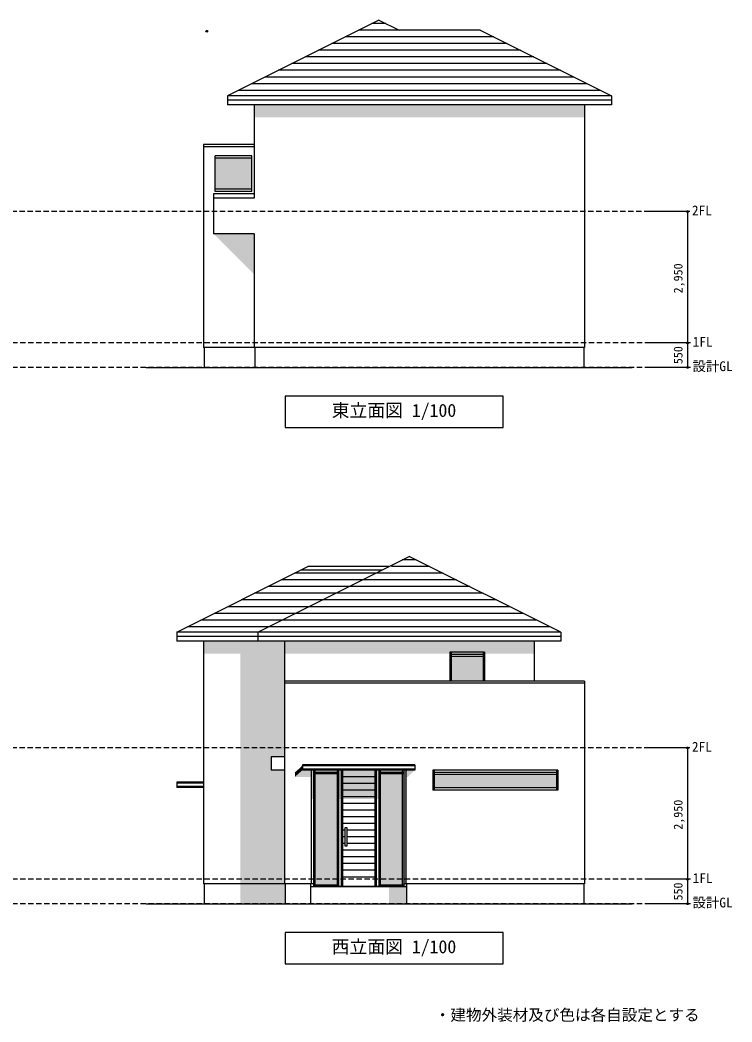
# Model space of a CAD drawing. Units: millimetres, scale not verified. Extents: x -88025 to -46623, y -44026 to 48287.
# Drawn here: x -64820 to -48821, y -44026 to -21520 of the extents above; entities that cross this region are included whole.
import ezdxf
from ezdxf.enums import TextEntityAlignment as Align

# ---------------------------------------------------------------- set-up
doc = ezdxf.new("R2010")
doc.units = ezdxf.units.MM
doc.header["$LTSCALE"] = 100
doc.header["$PDMODE"] = 32
doc.header["$PDSIZE"] = 40
doc.linetypes.add('DASHED1', pattern=[1.8, 1.2, -0.6])
for name, color, linetype in [('0-1', 7, 'Continuous'), ('1-0', 4, 'Continuous'), ('1-1', 254, 'Continuous'), ('1-2', 8, 'Continuous'), ('1-3', 4, 'Continuous')]:
    doc.layers.add(name, color=color, linetype=linetype)
doc.styles.add('ＭＳ ゴシック', font='')
doc.styles.get('ＭＳ ゴシック').set_extended_font_data('MS Gothic')

msp = doc.modelspace()

# ---------------------------------------------------------------- linework, layer by layer
at = {"layer": '0-1', "color": 3}
msp.add_point((-60623.6, -21772.4), dxfattribs=at)
at = {"layer": '1-0', "color": 7}
for p, q in [((-56596.6, -21600.1), (-56915.5, -21600.1)), ((-56756.1, -21520.4), (-56301.5, -21747.6)), ((-54481.1, -21747.6), (-56301.5, -21747.6)), ((-51531.1, -23222.6), (-60161.1, -23222.6)), ((-51531.1, -23322.6), (-60161.1, -23322.6)), ((-51531.1, -23422.6), (-60161.1, -23422.6)), ((-52131.1, -23422.6), (-52131.1, -28872.6)), ((-59561.1, -24319.8), (-60698.6, -24319.8)), ((-60698.6, -24319.8), (-60698.6, -28872.6)), ((-59561.1, -24369.8), (-60698.6, -24369.8)), ((-59561.1, -26322.6), (-60471.1, -26322.6)), ((-59561.1, -26322.6), (-59561.1, -28872.6)), ((-52131.1, -28872.6), (-60698.6, -28872.6)), ((-60683.6, -28872.6), (-60683.6, -29322.6)), ((-59546.1, -28872.6), (-59546.1, -29322.6)), ((-52146.1, -28872.6), (-52146.1, -29322.6)), ((-59478.6, -35270.2), (-56074.1, -33568)), ((-55914.6, -33647.7), (-56233.6, -33647.7)), ((-52668.6, -35270.2), (-56074.1, -33568)), ((-61298.6, -35270.2), (-58348.6, -33795.2)), ((-56688.6, -33875.2), (-58508.6, -33875.2)), ((-56528.6, -33795.2), (-58348.6, -33795.2)), ((-59478.6, -35270.2), (-61298.6, -35270.2)), ((-61298.6, -35270.2), (-61298.6, -35470.2)), ((-52668.6, -35270.2), (-59478.6, -35270.2)), ((-59478.6, -35270.2), (-59478.6, -35470.2)), ((-52668.6, -35270.2), (-52668.6, -35470.2)), ((-59478.6, -35370.2), (-61298.6, -35370.2)), ((-52668.6, -35470.2), (-61298.6, -35470.2)), ((-60698.6, -35470.2), (-60698.6, -40920.2)), ((-52668.6, -35370.2), (-59478.6, -35370.2)), ((-58878.6, -35470.2), (-58878.6, -36367.4)), ((-53268.6, -35470.2), (-53268.6, -36367.4)), ((-55163.6, -35720.2), (-55163.6, -36367.4)), ((-54378.6, -35720.2), (-55163.6, -35720.2)), ((-54378.6, -35720.2), (-54378.6, -36367.4)), ((-52131.1, -36367.4), (-58878.6, -36367.4)), ((-58878.6, -36367.4), (-58878.6, -40920.2)), ((-52131.1, -36417.4), (-58878.6, -36417.4)), ((-58473.6, -38250.2), (-58473.6, -38370.2)), ((-55948.6, -38250.2), (-58473.6, -38250.2)), ((-55948.6, -38250.2), (-55948.6, -38370.2)), ((-55948.6, -38270.2), (-58473.6, -38270.2)), ((-55948.6, -38350.2), (-58473.6, -38350.2)), ((-55948.6, -38370.2), (-58473.6, -38370.2)), ((-58273.6, -38370.2), (-58273.6, -40920.2)), ((-58223.6, -38370.2), (-58223.6, -40985.2)), ((-56198.6, -38370.2), (-56198.6, -40985.2)), ((-56148.6, -38370.2), (-56148.6, -40920.2)), ((-55543.6, -38370.2), (-55543.6, -38820.2)), ((-52736.1, -38370.2), (-55543.6, -38370.2)), ((-52736.1, -38370.2), (-52736.1, -38820.2)), ((-52736.1, -38820.2), (-55543.6, -38820.2)), ((-58878.6, -40920.2), (-60698.6, -40920.2)), ((-60683.6, -40920.2), (-60683.6, -41370.2)), ((-58273.6, -40920.2), (-58878.6, -40920.2)), ((-58863.6, -40920.2), (-58863.6, -41370.2)), ((-58288.6, -40920.2), (-58288.6, -41370.2)), ((-58223.6, -40920.2), (-58273.6, -40920.2)), ((-56133.6, -40920.2), (-56133.6, -41370.2)), ((-52146.1, -40920.2), (-52146.1, -41370.2)), ((-56133.6, -40990.2), (-58288.6, -40990.2)), ((-56198.6, -40985.2), (-58223.6, -40985.2))]:
    msp.add_line(p, q, dxfattribs=at)
at = {"layer": '1-0'}
for p, q in [((-56296.5, -21750.1), (-57215.5, -21750.1)), ((-53875.9, -22050.1), (-57815.5, -22050.1)), ((-54176, -21900.1), (-57515.5, -21900.1)), ((-53575.8, -22200.1), (-58115.5, -22200.1)), ((-52975.6, -22500.1), (-58715.5, -22500.1)), ((-53275.7, -22350.1), (-58415.5, -22350.1)), ((-52675.5, -22650.1), (-59015.5, -22650.1)), ((-52075.3, -22950.1), (-59615.5, -22950.1)), ((-52375.4, -22800.1), (-59315.5, -22800.1)), ((-51775.2, -23100.1), (-59915.5, -23100.1)), ((-59610.8, -24572.6), (-60432.5, -24572.6)), ((-60432.5, -25372.6), (-60432.5, -24572.6)), ((-59610.8, -24622.6), (-60432.5, -24622.6)), ((-59610.8, -25372.6), (-59610.8, -24572.6)), ((-59610.8, -25322.6), (-60432.5, -25322.6)), ((-59610.8, -25372.6), (-60432.5, -25372.6)), ((-49823, -25822.6), (-50740.3, -25822.6)), ((-49823, -25822.6), (-49823, -28772.6)), ((-49823, -28772.6), (-50740.3, -28772.6)), ((-49823, -28772.6), (-49823, -29322.6)), ((-49823, -29322.6), (-50740.3, -29322.6)), ((-55314.4, -33947.7), (-58653.6, -33947.7)), ((-55614.5, -33797.7), (-56474.7, -33797.7)), ((-55014.3, -34097.7), (-58953.6, -34097.7)), ((-54414.1, -34397.7), (-59553.6, -34397.7)), ((-54714.2, -34247.7), (-59253.6, -34247.7)), ((-54114, -34547.7), (-59853.6, -34547.7)), ((-53513.9, -34847.7), (-60453.6, -34847.7)), ((-53814, -34697.7), (-60153.6, -34697.7)), ((-53213.8, -34997.7), (-60753.6, -34997.7)), ((-52913.7, -35147.7), (-61053.6, -35147.7)), ((-54378.6, -35770.2), (-55163.6, -35770.2)), ((-55133.6, -35720.2), (-55133.6, -36367.4)), ((-54408.6, -35720.2), (-54408.6, -36367.4)), ((-54378.6, -35820.2), (-55163.6, -35820.2)), ((-49823, -37870.2), (-50740.3, -37870.2)), ((-49823, -37870.2), (-49823, -40820.2)), ((-57663.6, -38420.2), (-58223.6, -38420.2)), ((-57663.6, -38450.2), (-58223.6, -38450.2)), ((-58193.6, -38370.2), (-58193.6, -40985.2)), ((-57693.6, -38370.2), (-57693.6, -40985.2)), ((-57663.6, -38370.2), (-57663.6, -40985.2)), ((-57603.6, -38370.2), (-57603.6, -40985.2)), ((-57573.6, -38370.2), (-57573.6, -40985.2)), ((-56848.6, -38370.2), (-56848.6, -40985.2)), ((-56818.6, -38370.2), (-56818.6, -40985.2)), ((-56758.6, -38370.2), (-56758.6, -40985.2)), ((-56198.6, -38420.2), (-56758.6, -38420.2)), ((-56198.6, -38450.2), (-56758.6, -38450.2)), ((-56728.6, -38370.2), (-56728.6, -40985.2)), ((-56228.6, -38370.2), (-56228.6, -40985.2)), ((-52736.1, -38420.2), (-55543.6, -38420.2)), ((-52736.1, -38470.2), (-55543.6, -38470.2)), ((-55513.6, -38370.2), (-55513.6, -38820.2)), ((-52766.1, -38370.2), (-52766.1, -38820.2)), ((-56848.6, -38520.2), (-57573.6, -38520.2)), ((-56848.6, -38670.2), (-57573.6, -38670.2)), ((-56848.6, -38820.2), (-57573.6, -38820.2)), ((-52736.1, -38770.2), (-55543.6, -38770.2)), ((-56848.6, -38970.2), (-57573.6, -38970.2)), ((-56848.6, -39120.2), (-57573.6, -39120.2)), ((-56848.6, -39270.2), (-57573.6, -39270.2)), ((-56848.6, -39420.2), (-57573.6, -39420.2)), ((-56848.6, -39570.2), (-57573.6, -39570.2)), ((-57521.3, -39720.2), (-57573.6, -39720.2)), ((-56848.6, -39720.2), (-57471.3, -39720.2)), ((-57521.3, -39870.2), (-57573.6, -39870.2)), ((-57521.3, -40020.2), (-57573.6, -40020.2)), ((-56848.6, -39870.2), (-57471.3, -39870.2)), ((-56848.6, -40020.2), (-57471.3, -40020.2)), ((-56848.6, -40170.2), (-57573.6, -40170.2)), ((-56848.6, -40320.2), (-57573.6, -40320.2)), ((-56848.6, -40470.2), (-57573.6, -40470.2)), ((-56848.6, -40620.2), (-57573.6, -40620.2)), ((-57663.6, -40955.2), (-58223.6, -40955.2)), ((-56848.6, -40770.2), (-57573.6, -40770.2)), ((-56198.6, -40955.2), (-56758.6, -40955.2)), ((-49823, -40820.2), (-50740.3, -40820.2)), ((-49823, -40820.2), (-49823, -41370.2)), ((-49823, -41370.2), (-50740.3, -41370.2))]:
    msp.add_line(p, q, dxfattribs=at)
at = {"layer": '1-0', "linetype": 'DASHED1'}
for p, q in [((-49770.8, -25822.6), (-85158, -25822.6)), ((-49755.5, -28772.6), (-85158, -28772.6)), ((-49755.5, -29322.6), (-85158, -29322.6)), ((-49770.8, -37870.2), (-85158, -37870.2)), ((-49755.5, -40820.2), (-85158, -40820.2)), ((-49755.5, -41370.2), (-85158, -41370.2))]:
    msp.add_line(p, q, dxfattribs=at)
at = {"layer": '1-0', "color": 2}
for p, q in [((-61986.4, -29322.6), (-51066.5, -29322.6)), ((-61986.4, -41370.2), (-51066.5, -41370.2))]:
    msp.add_line(p, q, dxfattribs=at)
at = {"layer": '1-0', "color": 7}
for points in [[(-56756.1, -21520.4), (-60161.1, -23222.9), (-60161.1, -23422.6)], [(-54481.1, -21747.6), (-51531.1, -23222.1), (-51531.1, -23422.6)], [(-59561.1, -23422.6), (-59561.1, -25522.6), (-60471.1, -25522.6)], [(-59561.1, -25422.6), (-60471.1, -25422.6), (-60471.1, -26322.6)], [(-52131.1, -36367.4), (-52131.1, -40920.2), (-56198.6, -40920.2)]]:
    msp.add_lwpolyline(points, dxfattribs=at)
at = {"layer": '1-0'}
for points in [[(-58864.8, -29972.6), (-58864.8, -30672.6), (-53964.8, -30672.6), (-53964.8, -29972.6)], [(-58864.8, -42020.2), (-58864.8, -42720.2), (-53964.8, -42720.2), (-53964.8, -42020.2)]]:
    msp.add_lwpolyline(points, close=True, dxfattribs=at)
at = {"layer": '1-0', "color": 3}
for p in [(-49823, -25822.6), (-49823, -28772.6), (-49823, -29322.6), (-49823, -37870.2), (-49823, -40820.2), (-49823, -41370.2)]:
    msp.add_point(p, dxfattribs=at)
at = {"layer": '1-0', "color": 9}
for points in [[(-55133.6, -35820.2), (-55133.6, -36367.4), (-54408.6, -35820.2), (-54408.6, -36367.4)], [(-58193.6, -38450.2), (-57693.6, -38450.2), (-58193.6, -40940.2), (-57693.6, -40940.2)], [(-56728.6, -38450.2), (-56228.6, -38450.2), (-56728.6, -40940.2), (-56228.6, -40940.2)], [(-55513.6, -38470.2), (-55513.6, -38770.2), (-52766.1, -38470.2), (-52766.1, -38770.2)]]:
    msp.add_solid(points, dxfattribs=at)
at = {"layer": '1-1'}
msp.add_solid([(-60432.5, -24622.6), (-60432.5, -25322.6), (-59610.8, -24622.6), (-59610.8, -25322.6)], dxfattribs=at)
at = {"layer": '1-2', "color": 7}
for p, q in [((-58878.6, -38370.2), (-59178.6, -38370.2)), ((-61298.6, -38640.2), (-61298.6, -38760.2)), ((-60698.6, -38640.2), (-61298.6, -38640.2)), ((-60698.6, -38760.2), (-61298.6, -38760.2))]:
    msp.add_line(p, q, dxfattribs=at)
at = {"layer": '1-2', "color": 4}
for p, q in [((-60698.6, -38660.2), (-61298.6, -38660.2)), ((-60698.6, -38740.2), (-61298.6, -38740.2))]:
    msp.add_line(p, q, dxfattribs=at)
at = {"layer": '1-2', "color": 7}
msp.add_lwpolyline([(-58878.6, -38070.2), (-59178.6, -38070.2), (-59178.6, -38370.2)], dxfattribs=at)
at = {"layer": '1-2', "color": 4}
msp.add_lwpolyline([(-57521.3, -40068.2), (-57471.3, -40068.2), (-57471.3, -39668.2), (-57521.3, -39668.2)], close=True, dxfattribs=at)
at = {"layer": '1-2'}
for points in [[(-52131.1, -23422.6), (-52131.1, -23702.6), (-59561.1, -23422.6), (-59561.1, -23702.6)], [(-60471.1, -26322.6), (-59561.1, -27232.6), (-59561.1, -26322.6)], [(-60698.6, -35470.2), (-60698.6, -35750.2), (-58878.6, -35470.2), (-58878.6, -35750.2)], [(-58878.6, -35750.2), (-53268.6, -35750.2), (-58878.6, -35470.2), (-53268.6, -35470.2)], [(-58878.6, -38070.2), (-58878.6, -35750.2), (-59868, -35750.2)], [(-59868, -35750.2), (-59868, -41370.2), (-58863.6, -41370.2)], [(-59868, -35750.2), (-58863.6, -41370.2), (-58878.6, -40920.2)], [(-59868, -35750.2), (-58878.6, -40920.2), (-59178.6, -38370.2)], [(-59868, -35750.2), (-59178.6, -38370.2), (-59178.6, -38070.2)], [(-59868, -35750.2), (-59178.6, -38070.2), (-58878.6, -38070.2)], [(-58642.5, -38520.6), (-58473.6, -38370.2), (-58473.6, -38250.2)], [(-58878.6, -40920.2), (-58878.6, -38370.2), (-59178.6, -38370.2)], [(-58642.5, -38520.6), (-58642.5, -38419.2), (-58473.6, -38270.2)], [(-58642.5, -38520.6), (-56098.9, -38520.6), (-55948.6, -38370.2)], [(-58642.5, -38520.6), (-55948.6, -38370.2), (-58473.6, -38370.2)], [(-58273.6, -39020.2), (-58273.6, -38520.6), (-56148.6, -39020.2), (-56148.6, -38520.6)], [(-56528, -39020.2), (-56528, -41370.2), (-56133.6, -41370.2)], [(-56148.6, -40920.2), (-56148.6, -39020.2), (-56528, -39020.2)], [(-56148.6, -40920.2), (-56528, -39020.2), (-56133.6, -41370.2)], [(-58863.6, -41370.2), (-58863.6, -40920.2), (-58878.6, -40920.2)], [(-56133.6, -41370.2), (-56133.6, -40920.2), (-56148.6, -40920.2)]]:
    msp.add_solid(points, dxfattribs=at)

# ---------------------------------------------------------------- texts
at = {"layer": '1-0', "style": 'ＭＳ ゴシック'}
for s, height, p in [('2FL', 219.9, (-49720.8, -25972.6)), ('1FL', 219.9, (-49705.5, -28922.6)), ('設計GL', 219.9, (-49705.5, -29472.6)), ('東立面図 1/100', 293.3, (-57814.8, -30522.6)), ('2FL', 219.9, (-49720.8, -38020.2)), ('1FL', 219.9, (-49705.5, -40970.2)), ('設計GL', 219.9, (-49705.5, -41520.2)), ('西立面図 1/100', 293.3, (-57814.8, -42570.2)), ('・建物外装材及び色は各自設定とする', 256.6, (-55498.1, -44073.5))]:
    msp.add_text(s, height=height, dxfattribs=at).set_placement(p, align=Align.BOTTOM_LEFT)
at = {"layer": '1-3', "style": 'ＭＳ ゴシック'}
for s, p in [('2,950', (-49873, -27660.1)), ('550', (-49873, -29250.1)), ('2,950', (-49873, -39707.7)), ('550', (-49873, -41297.7))]:
    msp.add_text(s, height=197.9, rotation=90, dxfattribs=at).set_placement(p, align=Align.BOTTOM_LEFT)

doc.saveas('drawing.dxf')
